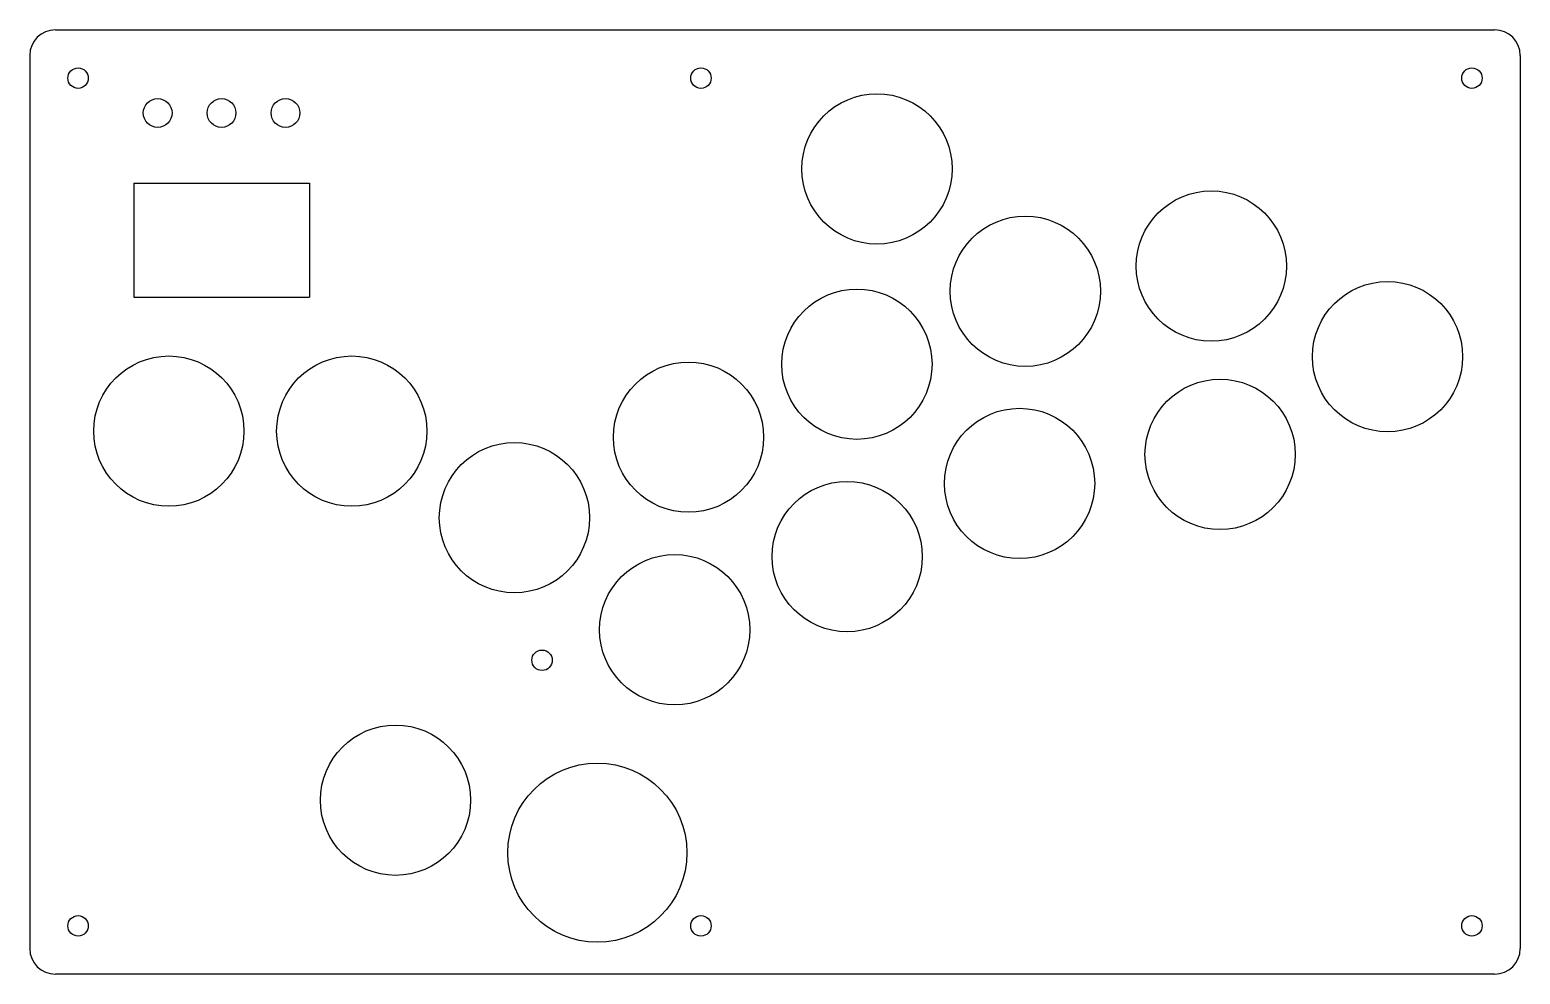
# Model space of a CAD drawing. Header units: millimetres. Extents: x 0 to 233, y -148 to 0.
import ezdxf

# ---------------------------------------------------------------- set-up
doc = ezdxf.new("R2010")
doc.units = ezdxf.units.MM
doc.layers.add('Sketch006', color=7, linetype='CONTINUOUS')

msp = doc.modelspace()

# ---------------------------------------------------------------- linework, layer by layer
at = {"layer": 'Sketch006'}
for p, q in [((4, 0, 15.6), (229.17, 0, 15.6)), ((0, -4, 15.6), (0, -143.67, 15.6)), ((233.17, -4, 15.6), (233.17, -143.67, 15.6)), ((16.25, -24, 15.6), (43.75, -24, 15.6)), ((16.25, -24, 15.6), (16.25, -41.8, 15.6)), ((43.75, -24, 15.6), (43.75, -41.8, 15.6)), ((16.25, -41.8, 15.6), (43.75, -41.8, 15.6)), ((229.17, -147.67, 15.6), (4, -147.67, 15.6))]:
    msp.add_line(p, q, dxfattribs=at)
for centre, radius in [((7.55, -7.55), 1.6), ((105, -7.55), 1.6), ((225.62, -7.55), 1.6), ((20, -13), 2.25), ((30, -13), 2.25), ((40, -13), 2.25), ((132.54, -21.75), 11.75), ((184.85, -36.94), 11.75), ((155.75, -40.88), 11.75), ((212.42, -51.11), 11.75), ((129.4, -52.29), 11.75), ((21.75, -62.75), 11.75), ((50.37, -62.75), 11.75), ((103.05, -63.7), 11.75), ((186.22, -66.39), 11.75), ((154.85, -70.93), 11.75), ((75.82, -76.29), 11.75), ((127.87, -82.37), 11.75), ((100.89, -93.81), 11.75), ((80.14, -98.58), 1.6), ((57.22, -120.47), 11.75), ((88.79, -128.67), 14), ((7.55, -140.12), 1.6), ((105, -140.12), 1.6), ((225.62, -140.12), 1.6)]:
    msp.add_circle(centre, radius, dxfattribs=at)
for centre, start, end in [((4, -4, 15.6), 90, 180), ((229.17, -4, 15.6), 0, 90), ((4, -143.67, 15.6), 180, -90), ((229.17, -143.67, 15.6), -90, 0)]:
    msp.add_arc(centre, 4, start, end, dxfattribs=at)

doc.saveas('drawing.dxf')
